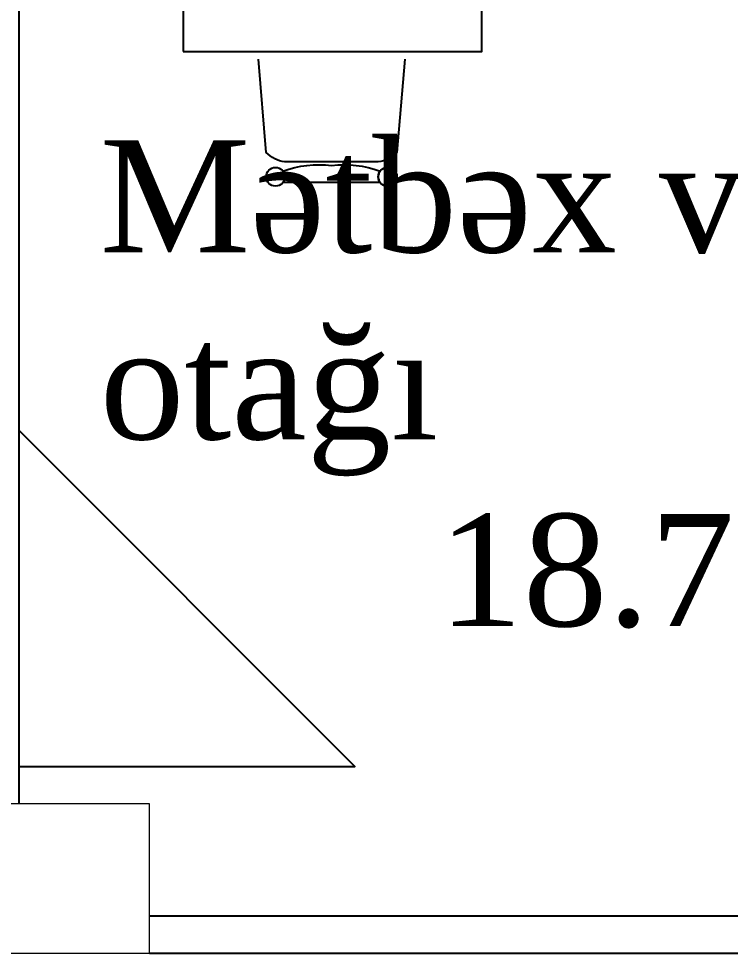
# Model space of a CAD drawing. Header units: inches. Extents: x 23 to 100097, y 11 to 104145.
# Drawn here: x 17087 to 18992, y 28106 to 30607 of the extents above; entities that cross this region are included whole.
import ezdxf

# ---------------------------------------------------------------- set-up
doc = ezdxf.new("R2010")
doc.units = ezdxf.units.IN
doc.header["$MEASUREMENT"] = 0
doc.layers.add('Divar', color=7, linetype='Continuous', lineweight=25)
doc.layers.add('SL3', color=10, linetype='Continuous', lineweight=20)
doc.layers.add('PƏNCƏRƏ', color=5, linetype='Continuous')
doc.styles.get("Standard").update_dxf_attribs({"font": 'arial.ttf'})

# ---------------------------------------------------------------- blocks, each defined once
blk = doc.blocks.new('saaaaaaaaaaaaaaasss')
blk.add_lwpolyline([(19814.964, -94765.14954), (20614.964, -94765.14954), (20614.964, -93565.14954), (19814.964, -93565.14954)], close=True)
blk.add_lwpolyline([(20408.29734, -94785.14954), (20387.464, -95035.14954, -0.1622776602), (20337.464, -95060.14954), (20212.464, -95060.14954), (20087.464, -95060.14954, -0.1622776602), (20037.464, -95035.14954), (20016.63067, -94785.14954, -0.6)], format="xyb")
blk.add_lwpolyline([(20342.464, -95115.14954), (20212.464, -95115.14954), (20082.464, -95115.14954, 0.3333333333), (20082.464, -95085.14954, -0.1231056256), (20212.464, -95070.14954, -0.1231056256), (20342.464, -95085.14954, 0.3333333333)], format="xyb", close=True)
for centre in [(20062.464, -95100.14954), (20362.464, -95100.14954)]:
    blk.add_circle(centre, 25)
at = {"layer": 'Divar'}
for p, q in [((19374.86614, -92397.87708), (19374.86614, -95777.86209)), ((19374.86614, -96677.86209), (19374.86614, -96777.86209))]:
    blk.add_line(p, q, dxfattribs=at)
at = {"layer": 'PƏNCƏRƏ', "color": 0}
for p, q in [((19724.86614, -97077.86209), (23399.86614, -97077.86209)), ((19724.86614, -97177.86209), (23399.86614, -97177.86209))]:
    blk.add_line(p, q, dxfattribs=at)
blk.add_lwpolyline([(19374.86614, -95777.86209), (19374.86614, -96677.86209), (20274.86614, -96677.86209), (19374.86614, -95777.86209)], dxfattribs=at)
at = {"layer": 'SL3'}
blk.add_lwpolyline([(19274.86614, -97177.86209), (19724.86614, -97177.86209), (19724.86614, -96777.86209), (19274.86614, -96777.86209)], close=True, dxfattribs=at)
at = {"layer": 'Divar', "insert": (19591.95809, -95002.30473), "char_height": 300, "attachment_point": 1}
blk.add_mtext_dynamic_manual_height_columns('{\\fTimes New Roman|b0|i0|c238|p18;Mətbəx və istirahət otağı\\fTimes New Roman|b0|i0|c204|p18;\\P        18.79 m²}', width=3802.6375631, gutter_width=12.5, heights=[0], dxfattribs=at)

msp = doc.modelspace()

# ---------------------------------------------------------------- block references
at = {"layer": 'Divar'}
msp.add_blockref('saaaaaaaaaaaaaaasss', (-2287.8, 125283.9), dxfattribs=at)

doc.saveas('drawing.dxf')
